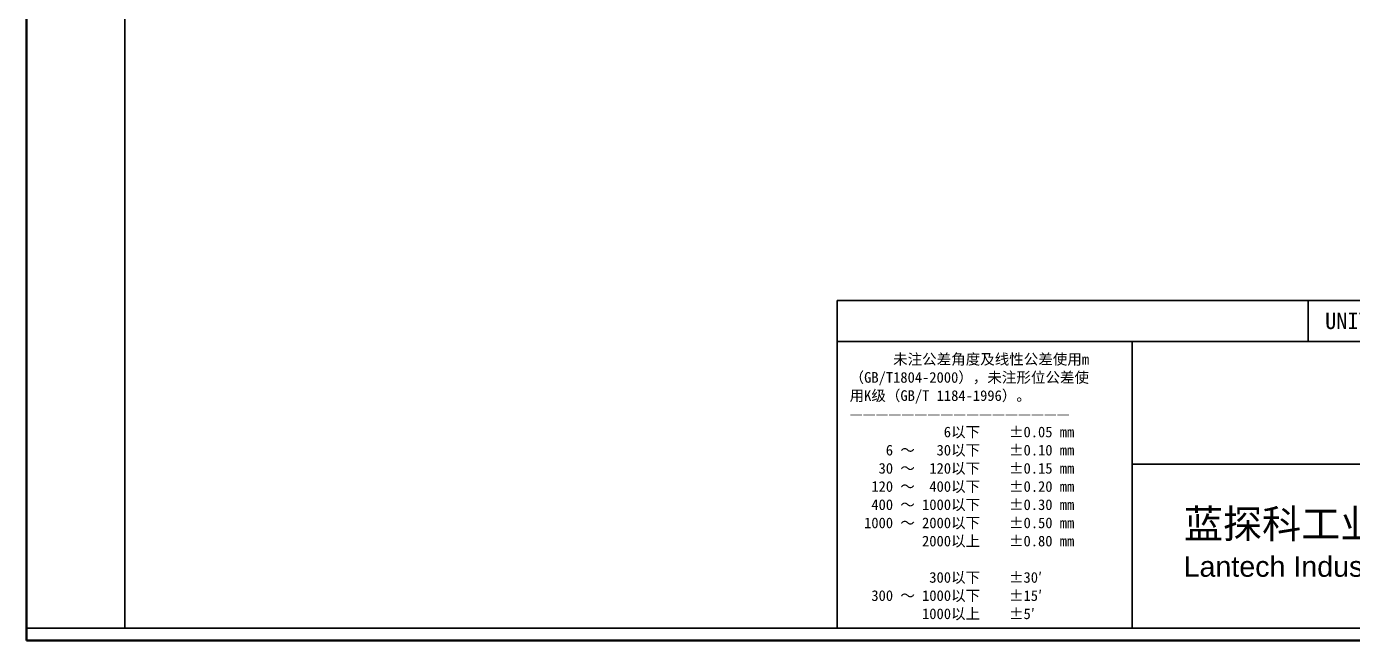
# Model space of a CAD drawing. Header units: millimetres. Extents: x 120 to 9117, y 110 to 4090.
# Drawn here: x 120 to 3358, y 110 to 1608 of the extents above; entities that cross this region are included whole.
import ezdxf
from ezdxf.enums import TextEntityAlignment as Align

# ---------------------------------------------------------------- set-up
doc = ezdxf.new("R2010")
doc.units = ezdxf.units.MM
doc.header["$LTSCALE"] = 20
for name, color, linetype, lineweight in [('1', 7, 'Continuous', 18), ('图框 (ISO)', 7, 'Continuous', 35), ('标题 (ISO)', 7, 'Continuous', 25)]:
    doc.layers.add(name, color=color, linetype=linetype, lineweight=lineweight)
doc.styles.add('文本样式164', font='SimSun.ttf')
doc.styles.add('文本样式165', font='SimSun.ttf')
doc.styles.add('文本样式74', font='SimSun.ttf')
doc.styles.add('注释文本 (ISO)', font='simfang.ttf')

# ---------------------------------------------------------------- blocks, each defined once
blk = doc.blocks.new('图框 最新国标')
at = {"layer": '图框 (ISO)'}
for p, q in [((6, 7), (6, 204.5)), ((6, 7), (6, 5.5)), ((6, 7), (6, 5.5)), ((291.5, 5.5), (6, 5.5))]:
    blk.add_line(p, q, dxfattribs=at)
at = {"layer": '图框 (ISO)', "color": 7, "linetype": 'Continuous', "lineweight": 25}
for p, q in [((18, 7), (18, 203)), ((290, 7), (6, 7)), ((290, 7), (18, 7))]:
    blk.add_line(p, q, dxfattribs=at)
at = {"layer": '图框 (ISO)', "style": '文本样式74'}
blk.add_attdef('零件代号_001', (44.43, 200.25), '', height=2.5, rotation=180, dxfattribs=at)
blk = doc.blocks.new('标题栏 最新国标')
at = {"layer": '标题 (ISO)'}
for p, q in [((381.98, -183.84), (196.98, -183.84)), ((196.98, -183.84), (196.98, -223.84)), ((254.48, -183.84), (254.48, -188.84)), ((196.98, -188.84), (381.98, -188.84)), ((232.98, -188.84), (232.98, -223.84)), ((321.98, -203.84), (232.98, -203.84)), ((196.98, -223.84), (381.98, -223.84)), ((383.48, -225.34), (196.98, -225.34))]:
    blk.add_line(p, q, dxfattribs=at)
at = {"layer": '1', "style": '文本样式164'}
blk.add_text('UNIT: mm', height=2, dxfattribs=at).set_placement((261.98, -186.34), align=Align.MIDDLE_CENTER)
at = {"layer": '标题 (ISO)', "style": '注释文本 (ISO)'}
for s, insert, char_height, attachment_point, line_spacing_factor in [('\\fSimSun|b0|i0;{\\H1.3000;      未注公差角度及线性公差使用m\\P}\\fSimSun|b0|i0;{\\H1.3000;（GB/T1804-2000），未注形位公差使\\P}\\fSimSun|b0|i0;{\\H1.3000;用K级（GB/T 1184-1996）。\\P}\\fSimSun|b0|i0;{\\H1.3000;—————————————————\\P}\\fSimSun|b0|i0;{\\H1.3000;             6以下    ±0.05 mm\\P}\\fSimSun|b0|i0;{\\H1.3000;     6 ～   30以下    ±0.10 mm\\P}\\fSimSun|b0|i0;{\\H1.3000;    30 ～  120以下    ±0.15 mm\\P}\\fSimSun|b0|i0;{\\H1.3000;   120 ～  400以下    ±0.20 mm\\P}\\fSimSun|b0|i0;{\\H1.3000;   400 ～ 1000以下    ±0.30 mm\\P}\\fSimSun|b0|i0;{\\H1.3000;  1000 ～ 2000以下    ±0.50 mm\\P}\\fSimSun|b0|i0;{\\H1.3000;          2000以上    ±0.80 mm\\P}\\fSimSun|b0|i0;{\\H1.3000;\\P}\\fSimSun|b0|i0;{\\H1.3000;           300以下    ±30′\\P}\\fSimSun|b0|i0;{\\H1.3000;   300 ～ 1000以下    ±15′\\P}\\fSimSun|b0|i0;{\\H1.3000;          1000以上    ±5′}', (198.48, -206.63), 1.3, 4, 1.023913), ('{\\fMicrosoft YaHei|b0|i0|c134|p34;\\H1.75x;蓝探科工业自动化（江苏）有限公司\\P\\fArial|b0|i0|c0|p34;\\H0.71429x;Lantech Industrial Automation (Jiangsu) Co., Ltd\\fFangSong|b0|i0|c134|p49;.\\H1.15195x; }', (277.48, -213.84), 2, 5, 0.978695)]:
    blk.add_mtext(s, dxfattribs=dict(at, insert=insert, char_height=char_height, attachment_point=attachment_point, line_spacing_factor=line_spacing_factor))
at = {"layer": '标题 (ISO)'}
for tag, p, height, style in [('材料_001', (320.09, -187.33), 2, '注释文本 (ISO)'), ('设计人_001', (353.63, -192.33), 2, '注释文本 (ISO)'), ('库存编号_001', (265.08, -198.13), 3.5, '文本样式165'), ('视图比例_001', (338.51, -202.33), 2, '注释文本 (ISO)'), ('质量\\P3;_001', (371.53, -202.3), 2, '注释文本 (ISO)'), ('零件代号_001', (345.48, -215.59), 3.5, '文本样式165')]:
    blk.add_attdef(tag, p, '', height=height, dxfattribs=dict(at, style=style))

msp = doc.modelspace()

# ---------------------------------------------------------------- block references
at = {"xscale": 20, "yscale": 20, "zscale": 20}
for name, p in [('图框 最新国标', (0, 0)), ('标题栏 最新国标', (-1839.651, 4616.886))]:
    msp.add_blockref(name, p, dxfattribs=at)

doc.saveas('drawing.dxf')
